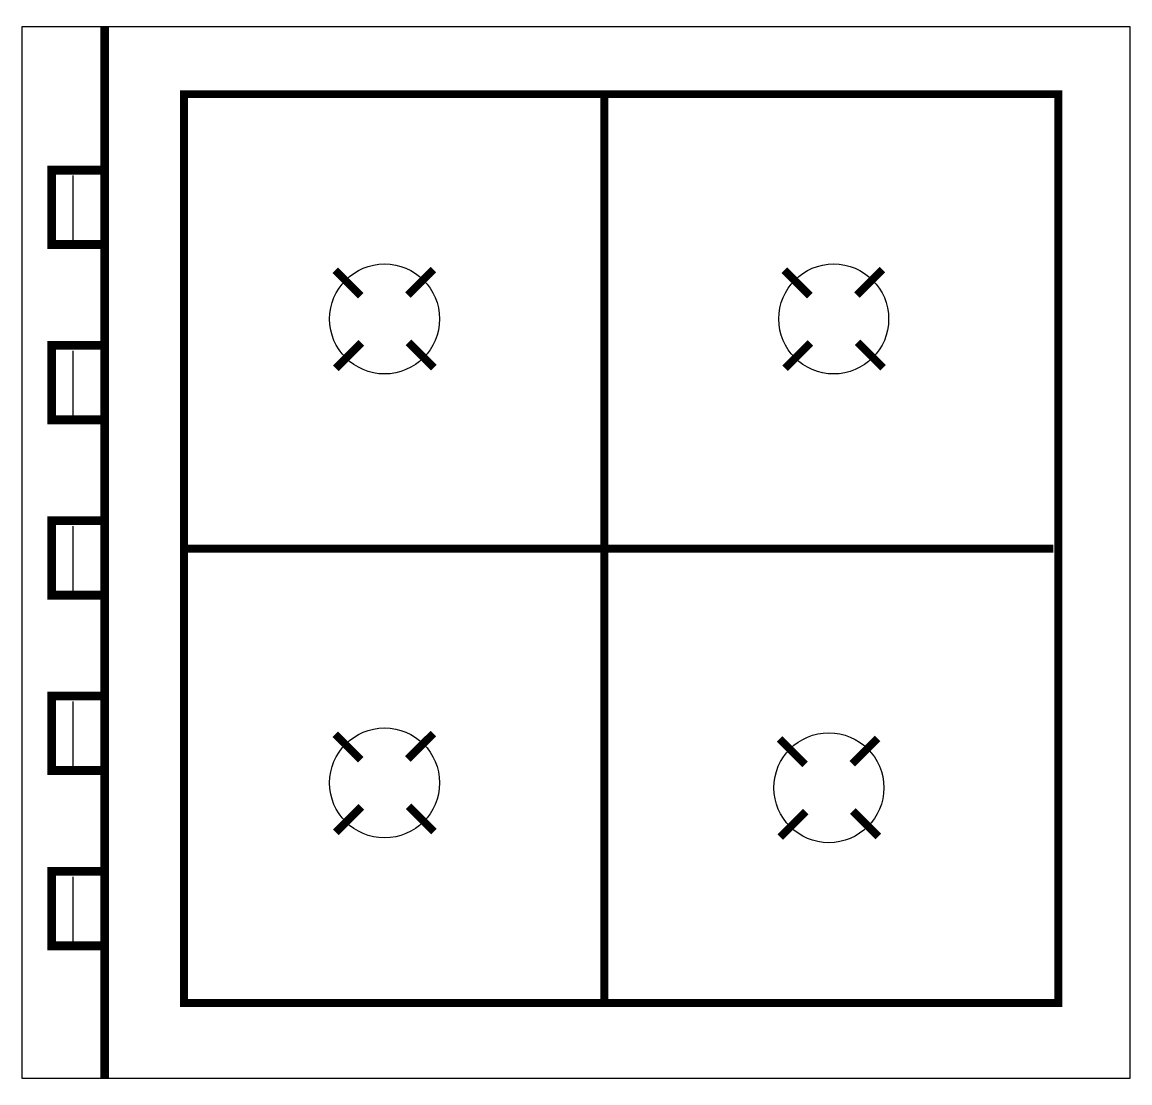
# Model space of a CAD drawing. Extents: x -0.681 to -0.049, y -0.499 to 0.106.
import ezdxf

# ---------------------------------------------------------------- set-up
doc = ezdxf.new("R2010")
doc.units = 0
doc.header["$MEASUREMENT"] = 0
doc.layers.get('0').update_dxf_attribs({"linetype": 'CONTINUOUS'})

msp = doc.modelspace()

# ---------------------------------------------------------------- linework, layer by layer
msp.add_lwpolyline([(-0.04894, -0.49663), (-0.6809, -0.49663), (-0.6809, 0.10337), (-0.04894, 0.10337)], close=True)
for points, const_width in [([(-0.63378, -0.49663), (-0.63378, 0.10337)], 0.005), ([(-0.59086, 0.0648), (-0.08979, 0.0648), (-0.08979, -0.45357), (-0.58861, -0.45357), (-0.58861, 0.0648)], 0.0045), ([(-0.34874, 0.0648), (-0.34874, -0.45357)], 0.0045), ([(-0.63378, 0.02147), (-0.66406, 0.02147), (-0.66406, -0.02097), (-0.63378, -0.02097)], 0.005), ([(-0.48775, -0.05016), (-0.50226, -0.03564)], 0.0045), ([(-0.46085, -0.0498), (-0.44633, -0.03529)], 0.0045), ([(-0.23153, -0.05016), (-0.24604, -0.03564)], 0.0045), ([(-0.20463, -0.0498), (-0.1901, -0.03529)], 0.0045), ([(-0.48739, -0.07706), (-0.50192, -0.09157)], 0.0045), ([(-0.4605, -0.0767), (-0.44599, -0.09123)], 0.0045), ([(-0.23117, -0.07706), (-0.24569, -0.09157)], 0.0045), ([(-0.20427, -0.0767), (-0.18976, -0.09123)], 0.0045), ([(-0.63378, -0.07853), (-0.66406, -0.07853), (-0.66406, -0.12097), (-0.63378, -0.12097)], 0.005), ([(-0.63378, -0.17853), (-0.66406, -0.17853), (-0.66406, -0.22097), (-0.63378, -0.22097)], 0.005), ([(-0.58861, -0.19439), (-0.09251, -0.19439)], 0.0045), ([(-0.63378, -0.27853), (-0.66406, -0.27853), (-0.66406, -0.32097), (-0.63378, -0.32097)], 0.005), ([(-0.48775, -0.3148), (-0.50226, -0.30027)], 0.0045), ([(-0.46085, -0.31444), (-0.44633, -0.29993)], 0.0045), ([(-0.23425, -0.31753), (-0.24876, -0.303)], 0.0045), ([(-0.20735, -0.31717), (-0.19283, -0.30266)], 0.0045), ([(-0.48739, -0.3417), (-0.50192, -0.35621)], 0.0045), ([(-0.4605, -0.34134), (-0.44599, -0.35586)], 0.0045), ([(-0.2339, -0.34442), (-0.24842, -0.35893)], 0.0045), ([(-0.207, -0.34407), (-0.19249, -0.35859)], 0.0045), ([(-0.63378, -0.37853), (-0.66406, -0.37853), (-0.66406, -0.42097), (-0.63378, -0.42097)], 0.005)]:
    msp.add_lwpolyline(points, dxfattribs=dict(const_width=const_width))
for points in [[(-0.65195, 0.01843), (-0.65195, -0.02097)], [(-0.65195, -0.08157), (-0.65195, -0.12097)], [(-0.65195, -0.18157), (-0.65195, -0.22097)], [(-0.65195, -0.28157), (-0.65195, -0.32097)], [(-0.65195, -0.38157), (-0.65195, -0.42097)]]:
    msp.add_lwpolyline(points)
for centre in [(-0.47412, -0.06343), (-0.2179, -0.06343), (-0.47412, -0.32807), (-0.22063, -0.3308)]:
    msp.add_circle(centre, 0.03136)

doc.saveas('drawing.dxf')
